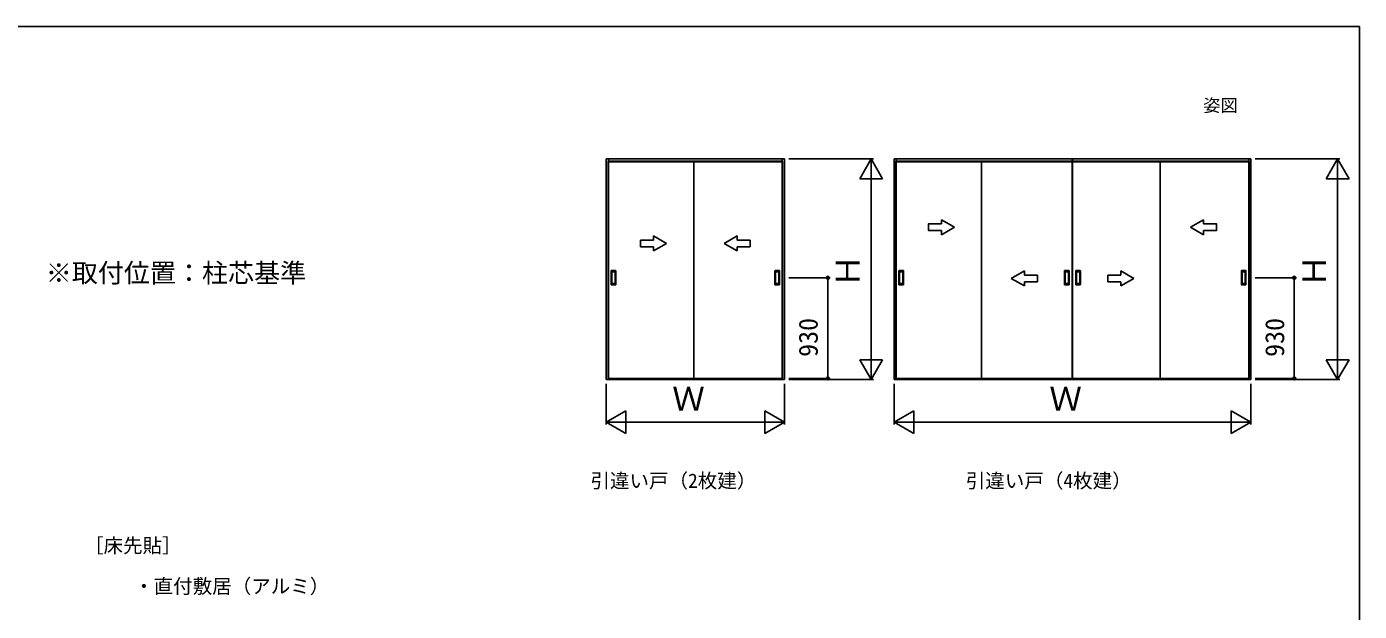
# Model space of a CAD drawing. Units: millimetres, scale not verified. Extents: x -525 to 525, y -783 to 779.
# Drawn here: x -89 to 525, y 477 to 747 of the extents above; entities that cross this region are included whole.
import ezdxf
from ezdxf.enums import TextEntityAlignment as Align

# ---------------------------------------------------------------- set-up
doc = ezdxf.new("R2010")
doc.units = ezdxf.units.MM
doc.header["$LTSCALE"] = 4
for name, color, linetype in [('0-2_USER1', 3, 'Continuous'), ('0-7_YKK_A1', 4, 'Continuous'), ('0-8_YKK_D', 6, 'Continuous'), ('0-9_YKK_ZWAK', 7, 'Continuous')]:
    doc.layers.add(name, color=color, linetype=linetype)
doc.styles.add('ＭＳ ゴシック', font='')
doc.styles.get('ＭＳ ゴシック').set_extended_font_data('MS Gothic')

msp = doc.modelspace()

# ---------------------------------------------------------------- linework, layer by layer
at = {"layer": '0-7_YKK_A1'}
for p, q in [((177.85, 685.6), (260, 685.6)), ((177.85, 583.95), (177.85, 685.6)), ((219.675, 684.55), (178.675, 684.55)), ((178.85, 685.6), (178.85, 684.1)), ((178.85, 684.4), (259, 684.4)), ((178.85, 684.25), (259, 684.25)), ((178.85, 584.15), (178.85, 684.1)), ((218.175, 684.55), (259.175, 684.55)), ((259, 685.6), (259, 684.1)), ((259, 584.15), (259, 684.1)), ((260, 583.95), (260, 685.6)), ((310.5, 583.95), (310.5, 685.6)), ((475, 685.6), (310.5, 685.6)), ((352.325, 684.55), (311.325, 684.55)), ((311.5, 685.6), (311.5, 684.1)), ((311.5, 684.4), (392.65, 684.4)), ((311.5, 684.25), (392.65, 684.25)), ((311.5, 584.15), (311.5, 684.1)), ((350.825, 684.55), (392.65, 684.55)), ((392.65, 584.35), (392.65, 685.6)), ((392.85, 584.35), (392.85, 685.6)), ((434.675, 684.55), (392.85, 684.55)), ((392.85, 684.4), (474, 684.4)), ((392.85, 684.25), (474, 684.25)), ((433.175, 684.55), (474.175, 684.55)), ((474, 685.6), (474, 684.1)), ((474, 584.15), (474, 684.1)), ((475, 583.95), (475, 685.6)), ((338.325, 654.125), (332.325, 657.589)), ((332.325, 655.625), (332.325, 657.589)), ((447.175, 654.125), (453.175, 657.589)), ((453.175, 655.625), (453.175, 657.589)), ((338.325, 654.125), (332.325, 650.661)), ((332.325, 650.661), (332.325, 652.625)), ((447.175, 654.125), (453.175, 650.661)), ((453.175, 650.661), (453.175, 652.625)), ((205.675, 646.625), (199.675, 650.089)), ((199.675, 648.125), (199.675, 650.089)), ((205.675, 646.625), (199.675, 643.161)), ((199.675, 643.161), (199.675, 645.125)), ((232.175, 646.625), (238.175, 650.089)), ((232.175, 646.625), (238.175, 643.161)), ((238.175, 648.125), (238.175, 650.089)), ((238.175, 643.161), (238.175, 645.125)), ((180.125, 627.65), (180.125, 634.05)), ((182.175, 634.1), (180.175, 634.1)), ((180.425, 628.15), (180.425, 633.55)), ((180.475, 633.6), (181.875, 633.6)), ((181.925, 633.55), (181.925, 628.15)), ((182.225, 627.65), (182.225, 634.05)), ((255.625, 627.65), (255.625, 634.05)), ((255.675, 634.1), (257.675, 634.1)), ((255.925, 633.55), (255.925, 628.15)), ((257.375, 633.6), (255.975, 633.6)), ((257.425, 628.15), (257.425, 633.55)), ((257.725, 627.65), (257.725, 634.05)), ((312.775, 627.65), (312.775, 634.05)), ((314.825, 634.1), (312.825, 634.1)), ((313.075, 628.15), (313.075, 633.55)), ((313.125, 633.6), (314.525, 633.6)), ((314.575, 633.55), (314.575, 628.15)), ((314.875, 627.65), (314.875, 634.05)), ((364.575, 630.498), (370.575, 633.962)), ((370.575, 631.998), (370.575, 633.962)), ((389.1, 627.65), (389.1, 634.05)), ((389.15, 634.1), (391.15, 634.1)), ((389.4, 633.55), (389.4, 628.15)), ((390.85, 633.6), (389.45, 633.6)), ((390.9, 628.15), (390.9, 633.55)), ((391.2, 627.65), (391.2, 634.05)), ((394.3, 627.65), (394.3, 634.05)), ((396.35, 634.1), (394.35, 634.1)), ((394.6, 628.15), (394.6, 633.55)), ((394.65, 633.6), (396.05, 633.6)), ((396.1, 633.55), (396.1, 628.15)), ((396.4, 627.65), (396.4, 634.05)), ((421.125, 630.498), (415.125, 633.962)), ((415.125, 631.998), (415.125, 633.962)), ((470.625, 627.65), (470.625, 634.05)), ((470.675, 634.1), (472.675, 634.1)), ((470.925, 633.55), (470.925, 628.15)), ((472.375, 633.6), (470.975, 633.6)), ((472.425, 628.15), (472.425, 633.55)), ((472.725, 627.65), (472.725, 634.05)), ((182.175, 627.6), (180.175, 627.6)), ((181.875, 628.1), (180.475, 628.1)), ((255.675, 627.6), (257.675, 627.6)), ((255.975, 628.1), (257.375, 628.1)), ((314.825, 627.6), (312.825, 627.6)), ((314.525, 628.1), (313.125, 628.1)), ((364.575, 630.498), (370.575, 627.034)), ((370.575, 627.034), (370.575, 628.998)), ((389.15, 627.6), (391.15, 627.6)), ((389.45, 628.1), (390.85, 628.1)), ((396.35, 627.6), (394.35, 627.6)), ((396.05, 628.1), (394.65, 628.1)), ((421.125, 630.498), (415.125, 627.034)), ((415.125, 627.034), (415.125, 628.998)), ((470.675, 627.6), (472.675, 627.6)), ((470.975, 628.1), (472.375, 628.1)), ((260, 583.95), (177.85, 583.95)), ((178.85, 583.95), (178.85, 584.15)), ((259, 584.15), (178.85, 584.15)), ((259, 583.95), (259, 584.15)), ((475, 583.95), (310.5, 583.95)), ((311.5, 583.95), (311.5, 584.15)), ((474, 584.15), (311.5, 584.15)), ((434.675, 584.35), (392.85, 584.35)), ((474, 583.95), (474, 584.15))]:
    msp.add_line(p, q, dxfattribs=at)
for points in [[(219.675, 584.35), (178.675, 584.35), (178.675, 684.55)], [(218.175, 684.55), (218.175, 584.35), (259.175, 584.35), (259.175, 684.55)], [(352.325, 584.35), (311.325, 584.35), (311.325, 684.55)], [(350.825, 684.55), (350.825, 584.35), (392.65, 584.35)], [(433.175, 684.55), (433.175, 584.35), (474.175, 584.35), (474.175, 684.55)], [(332.325, 655.625), (326.325, 655.625), (326.325, 652.625), (332.325, 652.625)], [(453.175, 655.625), (459.175, 655.625), (459.175, 652.625), (453.175, 652.625)], [(199.675, 648.125), (193.675, 648.125), (193.675, 645.125), (199.675, 645.125)], [(238.175, 648.125), (244.175, 648.125), (244.175, 645.125), (238.175, 645.125)], [(370.575, 631.998), (376.575, 631.998), (376.575, 628.998), (370.575, 628.998)], [(415.125, 631.998), (409.125, 631.998), (409.125, 628.998), (415.125, 628.998)]]:
    msp.add_lwpolyline(points, dxfattribs=at)
for centre, start, end in [((180.175, 634.05), 90, 180), ((180.475, 633.55), 90, 180), ((181.875, 633.55), 0, 90), ((182.175, 634.05), 0, 90), ((255.675, 634.05), 90, 180), ((255.975, 633.55), 90, 180), ((257.375, 633.55), 360, 90), ((257.675, 634.05), 0, 90), ((312.825, 634.05), 90, 180), ((313.125, 633.55), 90, 180), ((314.525, 633.55), 0, 90), ((314.825, 634.05), 0, 90), ((389.15, 634.05), 90, 180), ((389.45, 633.55), 90, 180), ((390.85, 633.55), 360, 90), ((391.15, 634.05), 0, 90), ((394.35, 634.05), 90, 180), ((394.65, 633.55), 90, 180), ((396.05, 633.55), 0, 90), ((396.35, 634.05), 0, 90), ((470.675, 634.05), 90, 180), ((470.975, 633.55), 90, 180), ((472.375, 633.55), 360, 90), ((472.675, 634.05), 0, 90), ((180.175, 627.65), 180, 270), ((180.475, 628.15), 180, 270), ((181.875, 628.15), 270, 0), ((182.175, 627.65), 270, 0), ((255.675, 627.65), 180, 270), ((255.975, 628.15), 180, 270), ((257.375, 628.15), 270, 360), ((257.675, 627.65), 270, 0), ((312.825, 627.65), 180, 270), ((313.125, 628.15), 180, 270), ((314.525, 628.15), 270, 0), ((314.825, 627.65), 270, 0), ((389.15, 627.65), 180, 270), ((389.45, 628.15), 180, 270), ((390.85, 628.15), 270, 360), ((391.15, 627.65), 270, 0), ((394.35, 627.65), 180, 270), ((394.65, 628.15), 180, 270), ((396.05, 628.15), 270, 0), ((396.35, 627.65), 270, 0), ((470.675, 627.65), 180, 270), ((470.975, 628.15), 180, 270), ((472.375, 628.15), 270, 360), ((472.675, 627.65), 270, 0)]:
    msp.add_arc(centre, 0.05, start, end, dxfattribs=at)
at = {"layer": '0-8_YKK_D'}
for p, q in [((262, 685.6), (301, 685.6)), ((300, 685.6), (294.75, 676.507)), ((300, 685.6), (305.25, 676.507)), ((300, 685.6), (300, 667.413)), ((477, 685.6), (516, 685.6)), ((515, 685.6), (509.75, 676.507)), ((515, 685.6), (520.25, 676.507)), ((515, 685.6), (515, 667.413)), ((294.75, 676.507), (305.25, 676.507)), ((509.75, 676.507), (520.25, 676.507)), ((300, 675.1), (300, 594.45)), ((515, 675.1), (515, 594.45)), ((262, 630.85), (281, 630.85)), ((280, 584.35), (280, 630.85)), ((477, 630.85), (496, 630.85)), ((495, 584.35), (495, 630.85)), ((300, 583.95), (300, 602.137)), ((515, 583.95), (515, 602.137)), ((300, 583.95), (294.75, 593.043)), ((305.25, 593.043), (294.75, 593.043)), ((300, 583.95), (305.25, 593.043)), ((515, 583.95), (509.75, 593.043)), ((520.25, 593.043), (509.75, 593.043)), ((515, 583.95), (520.25, 593.043)), ((262, 584.35), (281, 584.35)), ((262, 583.95), (301, 583.95)), ((477, 584.35), (496, 584.35)), ((477, 583.95), (516, 583.95)), ((177.85, 581.95), (177.85, 563.21)), ((260, 581.95), (260, 563.21)), ((310.5, 581.95), (310.5, 563.21)), ((475, 581.95), (475, 563.21)), ((177.85, 564.21), (186.943, 569.46)), ((186.943, 558.96), (186.943, 569.46)), ((260, 564.21), (250.907, 569.46)), ((250.907, 569.46), (250.907, 558.96)), ((310.5, 564.21), (319.593, 569.46)), ((319.593, 558.96), (319.593, 569.46)), ((475, 564.21), (465.907, 569.46)), ((465.907, 569.46), (465.907, 558.96)), ((177.85, 564.21), (186.943, 558.96)), ((177.85, 564.21), (196.037, 564.21)), ((188.35, 564.21), (249.5, 564.21)), ((260, 564.21), (241.813, 564.21)), ((260, 564.21), (250.907, 558.96)), ((310.5, 564.21), (319.593, 558.96)), ((310.5, 564.21), (328.687, 564.21)), ((321, 564.21), (464.5, 564.21)), ((475, 564.21), (456.813, 564.21)), ((475, 564.21), (465.907, 558.96))]:
    msp.add_line(p, q, dxfattribs=at)
for centre in [(280, 630.85), (495, 630.85), (280, 584.35), (495, 584.35)]:
    msp.add_circle(centre, 0.637, dxfattribs=at)
at = {"layer": '0-9_YKK_ZWAK'}
msp.add_line((-525, 746.6), (525, 746.6), dxfattribs=at)
msp.add_lwpolyline([(-525, -783.4), (525, -783.4), (525, 746.6)], dxfattribs=at)

# ---------------------------------------------------------------- texts
at = {"layer": '0-2_USER1', "style": 'ＭＳ ゴシック'}
for s, height, p in [('姿図', 5.865, (453, 705.6)), ('※取付位置：柱芯基準', 8.798, (-80.494, 626.015)), ('引違い戸（2枚建）', 6.598, (170.568, 531.964)), ('引違い戸（4枚建）', 6.598, (343.568, 531.964)), ('［床先貼］', 6.598, (-62.89, 502.074)), ('・直付敷居（アルミ）', 6.598, (-39.788, 483.33))]:
    msp.add_text(s, height=height, dxfattribs=at).set_placement(p, align=Align.BOTTOM_LEFT)
at = {"layer": '0-8_YKK_D', "style": 'ＭＳ ゴシック'}
for s, height, p in [('Ｈ', 11, (298, 626.423)), ('Ｈ', 11, (513, 626.423)), ('930', 8.798, (278, 594.339)), ('930', 8.798, (493, 594.339))]:
    msp.add_text(s, height=height, rotation=90, dxfattribs=at).set_placement(p, align=Align.BOTTOM_LEFT)
for p in [(208.272, 566.21), (382.097, 566.21)]:
    msp.add_text('Ｗ', height=11, dxfattribs=at).set_placement(p, align=Align.BOTTOM_LEFT)

doc.saveas('drawing.dxf')
